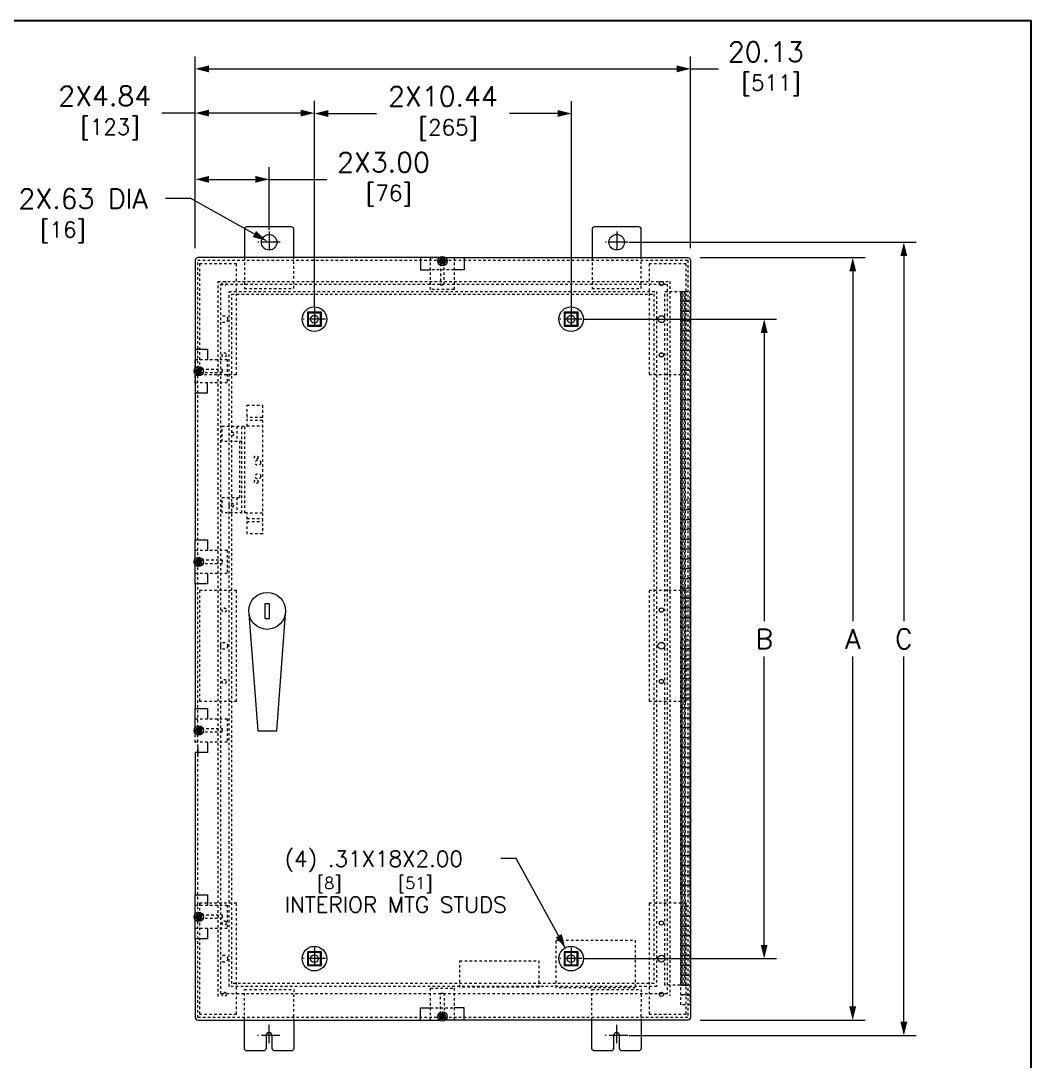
# Model space of a CAD drawing. Header units: inches. Extents: x 0 to 61.6, y 0 to 71.9.
# Drawn here: x 20.54 to 61.6, y 29.65 to 71.95 of the extents above; entities that cross this region are included whole.
import ezdxf

# ---------------------------------------------------------------- set-up
doc = ezdxf.new("R2010")
doc.units = ezdxf.units.IN
doc.header["$MEASUREMENT"] = 0
doc.linetypes.add('CENTER2', pattern=[1.125, 0.75, -0.125, 0.125, -0.125])
doc.linetypes.add('HIDDEN2', pattern=[0.08, 0.035, -0.045])
for name, color, linetype, lineweight in [('CENTER1', 2, 'CENTER2', 20), ('CONTINUOUS1', 7, 'Continuous', 20), ('DIM', 2, 'Continuous', 20), ('HIDDEN1', 5, 'HIDDEN2', 20)]:
    doc.layers.add(name, color=color, linetype=linetype, lineweight=lineweight)
doc.layers.add('VIEWPORT', color=9, linetype='Continuous', plot=False)
doc.styles.add('RomanS', font='romans.shx')
doc.dimstyles.new('SchneiderElectric Dual Below', dxfattribs={"dimscale": 0, "dimtxt": 0.1, "dimasz": 0.07, "dimexe": 0.0625, "dimexo": 0.0625, "dimgap": 0.04, "dimtad": 0, "dimtih": 1, "dimtoh": 1, "dimrnd": 0.001, "dimzin": 4, "dimdsep": 46, "dimtxsty": 'RomanS', "dimblk": 'SEArrow', "dimcen": 0.09, "dimclrd": 256, "dimclre": 256, "dimclrt": 256, "dimadec": 0, "dimazin": 1, "dimtfac": 1, "dimtofl": 0, "dimtmove": 0, "dimatfit": 3, "dimldrblk": 'SEArrow', "dimfxl": 1, "dimtolj": 1, "dimtzin": 0, "dimlwd": -1, "dimlwe": -1, "dimarcsym": 0})

# ---------------------------------------------------------------- blocks, each defined once
blk = doc.blocks.new('SEArrow')
at = {"linetype": 'ByBlock', "lineweight": -2}
blk.add_lwpolyline([(0, 0, 0, 0.5, 0), (-1, 0, 0.5, 0.5, 0)], format="xyseb", dxfattribs=at)
blk = doc.blocks.new('*D7')
at = {"layer": 'Defpoints', "color": 0, "transparency": 16777216}
for p in [(42.915, 68.179), (32.471, 59.818), (42.915, 59.818)]:
    blk.add_point(p, dxfattribs=at)
at = {"layer": 'DIM', "transparency": 16777216}
for p, q in [((32.471, 60.318), (32.471, 68.679)), ((42.915, 60.318), (42.915, 68.679)), ((33.031, 68.179), (34.992, 68.179)), ((42.355, 68.179), (40.394, 68.179))]:
    blk.add_line(p, q, dxfattribs=at)
at = {"layer": 'DIM', "transparency": 16777216, "xscale": 0.56, "yscale": 0.56, "zscale": 0.56, "rotation": 180}
blk.add_blockref('SEArrow', (32.471, 68.179), dxfattribs=at)
at = {"layer": 'DIM', "transparency": 16777216, "xscale": 0.56, "yscale": 0.56, "zscale": 0.56}
blk.add_blockref('SEArrow', (42.915, 68.179), dxfattribs=at)
at = {"layer": 'DIM', "transparency": 16777216, "insert": (37.693, 68.179), "char_height": 0.8, "attachment_point": 5, "style": 'RomanS'}
blk.add_mtext('\\A1;2X10.44\\P{\\H0.8x; [265]   ', dxfattribs=at)
blk = doc.blocks.new('*D8')
at = {"layer": 'Defpoints', "color": 0, "transparency": 16777216}
for p in [(42.898, 59.818), (42.903, 33.817), (50.749, 33.817)]:
    blk.add_point(p, dxfattribs=at)
at = {"layer": 'DIM', "transparency": 16777216}
for p, q in [((43.398, 59.818), (51.249, 59.818)), ((50.749, 59.258), (50.749, 47.537)), ((50.749, 34.377), (50.749, 46.097)), ((43.403, 33.817), (51.249, 33.817))]:
    blk.add_line(p, q, dxfattribs=at)
at = {"layer": 'DIM', "transparency": 16777216, "xscale": 0.56, "yscale": 0.56, "zscale": 0.56}
for p, rotation in [((50.749, 59.818), 90), ((50.749, 33.817), 270)]:
    blk.add_blockref('SEArrow', p, dxfattribs=dict(at, rotation=rotation))
at = {"layer": 'DIM', "transparency": 16777216, "insert": (50.749, 46.817), "char_height": 0.8, "attachment_point": 5, "style": 'RomanS'}
blk.add_mtext('\\A1;B', dxfattribs=at)
blk = doc.blocks.new('*D9')
at = {"layer": 'Defpoints', "color": 0, "transparency": 16777216}
for p in [(47.642, 62.32), (47.642, 31.316), (54.348, 31.316)]:
    blk.add_point(p, dxfattribs=at)
at = {"layer": 'DIM', "transparency": 16777216}
for p, q in [((48.142, 62.32), (54.848, 62.32)), ((54.348, 61.76), (54.348, 47.538)), ((54.348, 31.876), (54.348, 46.098)), ((48.142, 31.316), (54.848, 31.316))]:
    blk.add_line(p, q, dxfattribs=at)
at = {"layer": 'DIM', "transparency": 16777216, "xscale": 0.56, "yscale": 0.56, "zscale": 0.56}
for p, rotation in [((54.348, 62.32), 90), ((54.348, 31.316), 270)]:
    blk.add_blockref('SEArrow', p, dxfattribs=dict(at, rotation=rotation))
at = {"layer": 'DIM', "transparency": 16777216, "insert": (54.348, 46.818), "char_height": 0.8, "attachment_point": 5, "style": 'RomanS'}
blk.add_mtext('\\A1;A', dxfattribs=at)
blk = doc.blocks.new('*D10')
at = {"layer": 'Defpoints', "color": 0, "transparency": 16777216}
for p in [(44.749, 62.945), (44.749, 30.69), (56.425, 30.69)]:
    blk.add_point(p, dxfattribs=at)
at = {"layer": 'DIM', "transparency": 16777216}
for p, q in [((45.249, 62.945), (56.925, 62.945)), ((56.425, 62.385), (56.425, 47.538)), ((56.425, 31.25), (56.425, 46.098)), ((45.249, 30.69), (56.925, 30.69))]:
    blk.add_line(p, q, dxfattribs=at)
at = {"layer": 'DIM', "transparency": 16777216, "xscale": 0.56, "yscale": 0.56, "zscale": 0.56}
for p, rotation in [((56.425, 62.945), 90), ((56.425, 30.69), 270)]:
    blk.add_blockref('SEArrow', p, dxfattribs=dict(at, rotation=rotation))
at = {"layer": 'DIM', "transparency": 16777216, "insert": (56.425, 46.818), "char_height": 0.8, "attachment_point": 5, "style": 'RomanS'}
blk.add_mtext('\\A1;C', dxfattribs=at)
blk = doc.blocks.new('*D11')
at = {"layer": 'Defpoints', "color": 0, "transparency": 16777216}
for p in [(32.471, 68.197), (27.628, 62.211), (32.471, 59.818)]:
    blk.add_point(p, dxfattribs=at)
at = {"layer": 'DIM', "transparency": 16777216}
for p, q in [((27.628, 62.711), (27.628, 68.697)), ((32.471, 60.318), (32.471, 68.697)), ((27.628, 68.197), (26.268, 68.197)), ((31.911, 68.197), (28.188, 68.197))]:
    blk.add_line(p, q, dxfattribs=at)
at = {"layer": 'DIM', "transparency": 16777216, "xscale": 0.56, "yscale": 0.56, "zscale": 0.56, "rotation": 180}
blk.add_blockref('SEArrow', (27.628, 68.197), dxfattribs=at)
at = {"layer": 'DIM', "transparency": 16777216, "xscale": 0.56, "yscale": 0.56, "zscale": 0.56}
blk.add_blockref('SEArrow', (32.471, 68.197), dxfattribs=at)
at = {"layer": 'DIM', "transparency": 16777216, "insert": (23.948, 68.197), "char_height": 0.8, "attachment_point": 5, "style": 'RomanS'}
blk.add_mtext('\\A1;2X4.84\\P{\\H0.8x; [123] ', dxfattribs=at)
blk = doc.blocks.new('*D13')
at = {"layer": 'Defpoints', "color": 0, "transparency": 16777216}
for p in [(47.756, 69.994), (27.628, 62.211), (47.756, 62.211)]:
    blk.add_point(p, dxfattribs=at)
at = {"layer": 'DIM', "transparency": 16777216}
for p, q in [((27.628, 62.711), (27.628, 70.494)), ((47.756, 62.711), (47.756, 70.494)), ((28.188, 69.994), (47.196, 69.994)), ((47.756, 69.994), (48.899, 69.994))]:
    blk.add_line(p, q, dxfattribs=at)
at = {"layer": 'DIM', "transparency": 16777216, "xscale": 0.56, "yscale": 0.56, "zscale": 0.56, "rotation": 180}
blk.add_blockref('SEArrow', (27.628, 69.994), dxfattribs=at)
at = {"layer": 'DIM', "transparency": 16777216, "xscale": 0.56, "yscale": 0.56, "zscale": 0.56}
blk.add_blockref('SEArrow', (47.756, 69.994), dxfattribs=at)
at = {"layer": 'DIM', "transparency": 16777216, "insert": (50.819, 69.994), "char_height": 0.8, "attachment_point": 5, "style": 'RomanS'}
blk.add_mtext('\\A1;20.13\\P{\\H0.8x; [511]', dxfattribs=at)
blk = doc.blocks.new('*D6')
at = {"layer": 'Defpoints', "color": 0, "transparency": 16777216}
for p in [(30.63, 65.503), (30.63, 62.945), (27.628, 62.211)]:
    blk.add_point(p, dxfattribs=at)
at = {"layer": 'DIM', "transparency": 16777216}
for p, q in [((27.628, 62.711), (27.628, 66.003)), ((30.63, 63.445), (30.63, 66.003)), ((28.188, 65.503), (30.07, 65.503)), ((30.63, 65.503), (32.978, 65.503))]:
    blk.add_line(p, q, dxfattribs=at)
at = {"layer": 'DIM', "transparency": 16777216, "xscale": 0.56, "yscale": 0.56, "zscale": 0.56, "rotation": 180}
blk.add_blockref('SEArrow', (27.628, 65.503), dxfattribs=at)
at = {"layer": 'DIM', "transparency": 16777216, "xscale": 0.56, "yscale": 0.56, "zscale": 0.56}
blk.add_blockref('SEArrow', (30.63, 65.503), dxfattribs=at)
at = {"layer": 'DIM', "transparency": 16777216, "insert": (35.279, 65.503), "char_height": 0.8, "attachment_point": 5, "style": 'RomanS'}
blk.add_mtext('\\A1;2X3.00\\P{\\H0.8x; [76]', dxfattribs=at)

msp = doc.modelspace()

# ---------------------------------------------------------------- linework, layer by layer
at = {"layer": 'CENTER1'}
for p, q in [((30.63, 63.383), (30.63, 62.507)), ((44.756, 63.383), (44.756, 62.507)), ((32.471, 60.26), (32.471, 59.384)), ((42.903, 60.26), (42.903, 59.384)), ((32.472, 34.259), (32.472, 33.383)), ((42.903, 34.259), (42.903, 33.383)), ((30.615, 31.128), (30.615, 30.252)), ((44.749, 31.128), (44.749, 30.252))]:
    msp.add_line(p, q, dxfattribs=at)
for points in [[(31.086, 62.942), (30.172, 62.942)], [(45.213, 62.945), (44.299, 62.945)], [(32.927, 59.818), (32.014, 59.818)], [(43.359, 59.818), (42.445, 59.818)], [(32.928, 33.817), (32.014, 33.817)], [(43.359, 33.817), (42.445, 33.817)], [(31.072, 30.69), (30.158, 30.69)], [(45.206, 30.69), (44.292, 30.69)]]:
    msp.add_lwpolyline(points, dxfattribs=at)
at = {"layer": 'CONTINUOUS1'}
for p, q in [((27.628, 50.065), (27.628, 50.842)), ((27.628, 49.06), (27.628, 49.828)), ((27.628, 43.209), (27.628, 43.986)), ((27.736, 42.428), (27.736, 42.094)), ((27.628, 35.633), (27.628, 36.41)), ((27.628, 34.628), (27.628, 35.395))]:
    msp.add_line(p, q, dxfattribs=at)
for points in [[(31.631, 62.32), (31.631, 63.471, 0.414227), (31.53, 63.571), (29.729, 63.571, 0.414235), (29.629, 63.471), (29.629, 62.32)], [(45.756, 62.32), (45.756, 63.471, 0.414233), (45.656, 63.571), (43.855, 63.571, 0.414227), (43.755, 63.471), (43.755, 62.32)], [(37.547, 62.32), (36.779, 62.32), (27.736, 62.32, 0.414246), (27.628, 62.211), (27.628, 58.598), (27.628, 57.822)], [(37.785, 62.234, 0.270914), (37.677, 62.3, 0.335034), (37.555, 62.212, 0.099122), (37.55, 62.164, -0.22355)], [(37.799, 62.186, -0.270914), (37.745, 62.072, -0.335034), (37.595, 62.078, -0.099122), (37.564, 62.116, 0.22355)], [(37.745, 62.14, -0.324857), (37.702, 62.082, -0.337313), (37.635, 62.107), (37.597, 62.165, -0.284512), (37.595, 62.229, -0.18746), (37.629, 62.256), (37.668, 62.267, -0.159275), (37.706, 62.266, -0.315678), (37.745, 62.21), (37.745, 62.14)], [(37.784, 62.32), (38.561, 62.32), (47.642, 62.32, -0.382761), (47.756, 62.211), (47.756, 31.424, -0.382588), (47.642, 31.316), (38.561, 31.316), (37.793, 31.316)], [(32.221, 59.599, 0.413448), (32.252, 59.568), (32.252, 59.568), (32.691, 59.568), (32.691, 59.568, 0.413448), (32.722, 59.599), (32.722, 59.599), (32.722, 60.037, 0.414165), (32.691, 60.068), (32.252, 60.068, 0.413378), (32.221, 60.037), (32.221, 59.599)], [(42.653, 59.599, 0.413448), (42.684, 59.568), (42.684, 59.568), (43.122, 59.568), (43.122, 59.568, 0.413448), (43.153, 59.599), (43.153, 59.599), (43.153, 60.037, 0.414165), (43.122, 60.068), (42.684, 60.068, 0.413378), (42.653, 60.037), (42.653, 59.599)], [(27.714, 57.593, -0.270914), (27.648, 57.7, -0.335034), (27.736, 57.822, -0.099122), (27.784, 57.828, 0.22355)], [(27.808, 57.632, 0.324857), (27.866, 57.675, 0.337313), (27.841, 57.743), (27.783, 57.781, 0.284512), (27.719, 57.783, 0.18746), (27.692, 57.748), (27.681, 57.71, 0.159275), (27.682, 57.671, 0.315678), (27.738, 57.632), (27.808, 57.632)], [(27.762, 57.578, 0.270914), (27.876, 57.632, 0.335034), (27.869, 57.783, 0.099122), (27.832, 57.813, -0.22355)], [(27.714, 49.836, -0.270914), (27.648, 49.944, -0.335034), (27.736, 50.066, -0.099122), (27.784, 50.071, 0.22355)], [(27.808, 49.876, 0.324857), (27.866, 49.919, 0.337313), (27.841, 49.986), (27.783, 50.025, 0.284512), (27.719, 50.026, 0.18746), (27.692, 49.992), (27.681, 49.953, 0.159275), (27.682, 49.915, 0.315678), (27.738, 49.876), (27.808, 49.876)], [(27.762, 49.822, 0.270914), (27.876, 49.876, 0.335034), (27.869, 50.026, 0.099122), (27.832, 50.057, -0.22355)], [(27.714, 42.98, -0.270914), (27.648, 43.088, -0.335034), (27.736, 43.21, -0.099122), (27.784, 43.215, 0.22355)], [(27.808, 43.02, 0.324857), (27.866, 43.063, 0.337313), (27.841, 43.13), (27.783, 43.169, 0.284512), (27.719, 43.17, 0.18746), (27.692, 43.136), (27.681, 43.097, 0.159275), (27.682, 43.059, 0.315678), (27.738, 43.02), (27.808, 43.02)], [(27.762, 42.966, 0.270914), (27.876, 43.02, 0.335034), (27.869, 43.17, 0.099122), (27.832, 43.201, -0.22355)], [(27.714, 35.404, -0.270914), (27.648, 35.512, -0.335034), (27.736, 35.634, -0.099122), (27.784, 35.639, 0.22355)], [(27.808, 35.444, 0.324857), (27.866, 35.487, 0.337313), (27.841, 35.554), (27.783, 35.592, 0.284512), (27.719, 35.594, 0.18746), (27.692, 35.56), (27.681, 35.521, 0.159275), (27.682, 35.483, 0.315678), (27.738, 35.444), (27.808, 35.444)], [(27.762, 35.39, 0.270914), (27.876, 35.444, 0.335034), (27.869, 35.594, 0.099122), (27.832, 35.625, -0.22355)], [(28.128, 35.044), (28.128, 34.628), (27.628, 34.628), (27.628, 31.424, 0.414245), (27.736, 31.316), (36.779, 31.316), (37.556, 31.316)], [(32.221, 33.598, 0.413448), (32.252, 33.567), (32.252, 33.567), (32.691, 33.567), (32.691, 33.567, 0.413448), (32.722, 33.598), (32.722, 33.598), (32.722, 34.036, 0.414165), (32.691, 34.067), (32.252, 34.067, 0.413378), (32.221, 34.036), (32.221, 33.598)], [(42.653, 33.598, 0.413448), (42.684, 33.567), (42.684, 33.567), (43.122, 33.567), (43.122, 33.567, 0.413448), (43.153, 33.598), (43.153, 33.598), (43.153, 34.036, 0.414165), (43.122, 34.067), (42.684, 34.067, 0.413378), (42.653, 34.036), (42.653, 33.598)], [(31.631, 31.316), (31.631, 30.165, -0.41423), (31.53, 30.065), (30.855, 30.065, -0.414241), (30.755, 30.165), (30.755, 30.69, 0.414168), (30.63, 30.815, 0.414166), (30.505, 30.69), (30.505, 30.165, -0.414233), (30.405, 30.065), (29.729, 30.065, -0.414244), (29.629, 30.165), (29.629, 31.316)], [(37.784, 31.402, -0.270914), (37.677, 31.336, -0.335034), (37.555, 31.424, -0.099122), (37.55, 31.472, 0.22355)], [(37.799, 31.45, 0.270914), (37.745, 31.564, 0.335034), (37.595, 31.557, 0.099122), (37.564, 31.52, -0.22355)], [(37.745, 31.496, 0.324857), (37.702, 31.553, 0.337313), (37.634, 31.529), (37.596, 31.47, 0.284512), (37.594, 31.407, 0.18746), (37.629, 31.379), (37.667, 31.368, 0.159275), (37.706, 31.369, 0.315678), (37.745, 31.426), (37.745, 31.496)], [(45.75, 31.316), (45.75, 30.165, -0.414236), (45.649, 30.065), (44.974, 30.065, -0.414235), (44.874, 30.165), (44.874, 30.69, 0.414164), (44.749, 30.815, 0.414168), (44.624, 30.69), (44.624, 30.165, -0.414241), (44.524, 30.065), (43.848, 30.065, -0.414235), (43.748, 30.165), (43.748, 31.316)]]:
    msp.add_lwpolyline(points, format="xyb", dxfattribs=at)
for points in [[(36.779, 62.32), (36.779, 61.82), (37.195, 61.82)], [(37.629, 62.256), (37.655, 62.207), (37.673, 62.213), (37.668, 62.267)], [(37.745, 62.14), (37.705, 62.158), (37.705, 62.189), (37.745, 62.21)], [(38.561, 62.32), (38.561, 61.82), (38.145, 61.82)], [(37.635, 62.107), (37.659, 62.144), (37.642, 62.17), (37.597, 62.165)], [(32.753, 59.537), (32.753, 60.099), (32.19, 60.099), (32.19, 59.537), (32.753, 59.537)], [(43.184, 59.537), (43.184, 60.099), (42.622, 60.099), (42.622, 59.537), (43.184, 59.537)], [(27.628, 58.598), (28.128, 58.598), (28.128, 58.183)], [(27.628, 57.584), (27.628, 56.816), (27.628, 50.842), (28.128, 50.842), (28.128, 50.426)], [(27.692, 57.748), (27.74, 57.722), (27.735, 57.705), (27.681, 57.71)], [(27.808, 57.632), (27.79, 57.673), (27.759, 57.673), (27.738, 57.632)], [(27.841, 57.743), (27.804, 57.719), (27.778, 57.736), (27.783, 57.781)], [(27.628, 56.816), (28.128, 56.816), (28.128, 57.232)], [(27.692, 49.992), (27.74, 49.966), (27.735, 49.949), (27.681, 49.953)], [(27.808, 49.876), (27.79, 49.916), (27.759, 49.916), (27.738, 49.876)], [(27.841, 49.986), (27.804, 49.962), (27.778, 49.979), (27.783, 50.025)], [(28.128, 49.476), (28.128, 49.06), (27.628, 49.06), (27.628, 43.986), (28.128, 43.986), (28.128, 43.571)], [(29.811, 47.843), (30.167, 43.083), (30.94, 43.083), (31.295, 47.843)], [(27.841, 43.13), (27.804, 43.106), (27.778, 43.124), (27.783, 43.169)], [(27.692, 43.136), (27.74, 43.11), (27.735, 43.093), (27.681, 43.097)], [(27.808, 43.02), (27.79, 43.06), (27.759, 43.061), (27.738, 43.02)], [(28.128, 42.62), (28.128, 42.204), (27.628, 42.204), (27.628, 36.41), (28.128, 36.41), (28.128, 35.994)], [(27.692, 35.56), (27.74, 35.533), (27.735, 35.516), (27.681, 35.521)], [(27.841, 35.554), (27.804, 35.53), (27.778, 35.547), (27.783, 35.592)], [(27.808, 35.444), (27.79, 35.484), (27.759, 35.484), (27.738, 35.444)], [(32.753, 33.536), (32.753, 34.098), (32.19, 34.098), (32.19, 33.536), (32.753, 33.536)], [(43.184, 33.536), (43.184, 34.098), (42.622, 34.098), (42.622, 33.536), (43.184, 33.536)], [(36.779, 31.316), (36.779, 31.816), (37.194, 31.816)], [(38.561, 31.316), (38.561, 31.816), (38.145, 31.816)], [(37.634, 31.529), (37.658, 31.492), (37.641, 31.465), (37.596, 31.47)], [(37.629, 31.38), (37.655, 31.428), (37.672, 31.423), (37.667, 31.368)], [(37.745, 31.496), (37.704, 31.478), (37.704, 31.447), (37.745, 31.426)]]:
    msp.add_lwpolyline(points, dxfattribs=at)
for points in [[(37.666, 62.245), (37.666, 62.243), (37.666, 62.242), (37.667, 62.24), (37.667, 62.239), (37.668, 62.237), (37.669, 62.236), (37.669, 62.234), (37.67, 62.233), (37.671, 62.231), (37.672, 62.23), (37.673, 62.229), (37.674, 62.228), (37.676, 62.227), (37.677, 62.226), (37.678, 62.225), (37.68, 62.224), (37.681, 62.223), (37.683, 62.222), (37.684, 62.222), (37.686, 62.222, 0.310459), (37.715, 62.232), (37.729, 62.217), (37.804, 62.24), (37.818, 62.192), (37.742, 62.168), (37.743, 62.168), (37.745, 62.168), (37.746, 62.168), (37.739, 62.149), (37.737, 62.15), (37.735, 62.15), (37.734, 62.151), (37.732, 62.151), (37.731, 62.151), (37.729, 62.151), (37.727, 62.151), (37.726, 62.151), (37.724, 62.151), (37.722, 62.151), (37.721, 62.15), (37.719, 62.15), (37.718, 62.149), (37.716, 62.149), (37.715, 62.148), (37.713, 62.147), (37.712, 62.146), (37.711, 62.145), (37.709, 62.144), (37.708, 62.143), (37.707, 62.142), (37.706, 62.14), (37.705, 62.139), (37.704, 62.138), (37.704, 62.136), (37.703, 62.135), (37.702, 62.133), (37.702, 62.131), (37.701, 62.13), (37.701, 62.128), (37.701, 62.127), (37.701, 62.125), (37.701, 62.123), (37.701, 62.122), (37.701, 62.12), (37.701, 62.119), (37.702, 62.117), (37.702, 62.115), (37.703, 62.114), (37.703, 62.112), (37.685, 62.104), (37.685, 62.106), (37.684, 62.108), (37.684, 62.11), (37.684, 62.111), (37.683, 62.113), (37.682, 62.115), (37.682, 62.116), (37.681, 62.118), (37.68, 62.119), (37.679, 62.12), (37.678, 62.122), (37.677, 62.123), (37.675, 62.124), (37.674, 62.125), (37.673, 62.126), (37.671, 62.127), (37.67, 62.128), (37.668, 62.129), (37.667, 62.129), (37.665, 62.13), (37.663, 62.13), (37.661, 62.13), (37.66, 62.131), (37.658, 62.131), (37.656, 62.131), (37.655, 62.131), (37.653, 62.13), (37.651, 62.13), (37.65, 62.13), (37.648, 62.129), (37.646, 62.128), (37.645, 62.128), (37.643, 62.127), (37.642, 62.126), (37.641, 62.125), (37.639, 62.124), (37.638, 62.123), (37.637, 62.121), (37.636, 62.12), (37.635, 62.119), (37.62, 62.131), (37.621, 62.132), (37.622, 62.133), (37.545, 62.11), (37.531, 62.158), (37.608, 62.181), (37.606, 62.182), (37.605, 62.182), (37.61, 62.201), (37.611, 62.2), (37.613, 62.199), (37.615, 62.199), (37.617, 62.198), (37.618, 62.198), (37.62, 62.198), (37.622, 62.198), (37.624, 62.198), (37.625, 62.198), (37.627, 62.198), (37.629, 62.198), (37.631, 62.199), (37.632, 62.199), (37.634, 62.2), (37.636, 62.201), (37.637, 62.201), (37.639, 62.202), (37.64, 62.204), (37.642, 62.205), (37.643, 62.206, 0.33996), (37.647, 62.239)], [(37.705, 62.158, -0.74247), (37.659, 62.144), (37.642, 62.171, -0.497725), (37.655, 62.208), (37.673, 62.213, -0.501449), (37.705, 62.189)], [(27.703, 57.712), (27.704, 57.711), (27.706, 57.711), (27.708, 57.711), (27.709, 57.71), (27.711, 57.71), (27.712, 57.709), (27.714, 57.708), (27.715, 57.707), (27.716, 57.706), (27.718, 57.705), (27.719, 57.704), (27.72, 57.703), (27.721, 57.702), (27.722, 57.7), (27.723, 57.699), (27.724, 57.698), (27.725, 57.696), (27.725, 57.695), (27.726, 57.693), (27.726, 57.691, -0.310459), (27.716, 57.662), (27.731, 57.649), (27.708, 57.574), (27.756, 57.559), (27.78, 57.636), (27.78, 57.634), (27.78, 57.633), (27.78, 57.632), (27.798, 57.639), (27.798, 57.64), (27.797, 57.642), (27.797, 57.644), (27.797, 57.645), (27.797, 57.647), (27.796, 57.649), (27.796, 57.65), (27.797, 57.652), (27.797, 57.653), (27.797, 57.655), (27.797, 57.657), (27.798, 57.658), (27.798, 57.66), (27.799, 57.661), (27.8, 57.663), (27.801, 57.664), (27.802, 57.665), (27.803, 57.667), (27.804, 57.668), (27.805, 57.669), (27.806, 57.67), (27.808, 57.671), (27.809, 57.672), (27.81, 57.673), (27.812, 57.674), (27.813, 57.675), (27.815, 57.675), (27.816, 57.676), (27.818, 57.676), (27.82, 57.676), (27.821, 57.677), (27.823, 57.677), (27.824, 57.677), (27.826, 57.677), (27.828, 57.677), (27.829, 57.676), (27.831, 57.676), (27.832, 57.675), (27.834, 57.675), (27.836, 57.674), (27.843, 57.693), (27.842, 57.693), (27.84, 57.693), (27.838, 57.693), (27.836, 57.694), (27.835, 57.694), (27.833, 57.695), (27.832, 57.696), (27.83, 57.697), (27.829, 57.698), (27.827, 57.699), (27.826, 57.7), (27.825, 57.701), (27.824, 57.702), (27.823, 57.703), (27.822, 57.705), (27.821, 57.706), (27.82, 57.708), (27.819, 57.709), (27.819, 57.711), (27.818, 57.713), (27.818, 57.714), (27.817, 57.716), (27.817, 57.718), (27.817, 57.72), (27.817, 57.721), (27.817, 57.723), (27.817, 57.725), (27.818, 57.726), (27.818, 57.728), (27.819, 57.73), (27.819, 57.731), (27.82, 57.733), (27.821, 57.734), (27.822, 57.736), (27.823, 57.737), (27.824, 57.738), (27.825, 57.74), (27.826, 57.741), (27.828, 57.742), (27.829, 57.743), (27.817, 57.758), (27.816, 57.757), (27.815, 57.756), (27.838, 57.832), (27.79, 57.847), (27.766, 57.77), (27.766, 57.771), (27.766, 57.772), (27.747, 57.768), (27.748, 57.766), (27.748, 57.764), (27.749, 57.763), (27.749, 57.761), (27.75, 57.759), (27.75, 57.757), (27.75, 57.756), (27.75, 57.754), (27.75, 57.752), (27.75, 57.75), (27.75, 57.749), (27.749, 57.747), (27.749, 57.745), (27.748, 57.744), (27.747, 57.742), (27.746, 57.74), (27.745, 57.739), (27.744, 57.737), (27.743, 57.736), (27.742, 57.735, -0.33996), (27.709, 57.731)], [(27.79, 57.673, 0.74247), (27.804, 57.719), (27.777, 57.736, 0.497725), (27.74, 57.722), (27.735, 57.705, 0.501449), (27.759, 57.673)], [(27.703, 49.955), (27.704, 49.955), (27.706, 49.955), (27.708, 49.954), (27.709, 49.954), (27.711, 49.953), (27.712, 49.952), (27.714, 49.952), (27.715, 49.951), (27.716, 49.95), (27.718, 49.949), (27.719, 49.948), (27.72, 49.947), (27.721, 49.945), (27.722, 49.944), (27.723, 49.943), (27.724, 49.941), (27.725, 49.94), (27.725, 49.938), (27.726, 49.937), (27.726, 49.935, -0.310459), (27.716, 49.906), (27.731, 49.892), (27.708, 49.817), (27.756, 49.803), (27.78, 49.879), (27.78, 49.878), (27.78, 49.876), (27.78, 49.875), (27.798, 49.882), (27.798, 49.884), (27.797, 49.886), (27.797, 49.887), (27.797, 49.889), (27.797, 49.891), (27.796, 49.892), (27.796, 49.894), (27.797, 49.895), (27.797, 49.897), (27.797, 49.899), (27.797, 49.9), (27.798, 49.902), (27.798, 49.903), (27.799, 49.905), (27.8, 49.906), (27.801, 49.908), (27.802, 49.909), (27.803, 49.91), (27.804, 49.912), (27.805, 49.913), (27.806, 49.914), (27.808, 49.915), (27.809, 49.916), (27.81, 49.917), (27.812, 49.918), (27.813, 49.918), (27.815, 49.919), (27.816, 49.919), (27.818, 49.92), (27.82, 49.92), (27.821, 49.92), (27.823, 49.92), (27.824, 49.92), (27.826, 49.92), (27.828, 49.92), (27.829, 49.92), (27.831, 49.919), (27.832, 49.919), (27.834, 49.918), (27.836, 49.918), (27.843, 49.936), (27.842, 49.936), (27.84, 49.937), (27.838, 49.937), (27.836, 49.937), (27.835, 49.938), (27.833, 49.939), (27.832, 49.939), (27.83, 49.94), (27.829, 49.941), (27.827, 49.942), (27.826, 49.943), (27.825, 49.944), (27.824, 49.946), (27.823, 49.947), (27.822, 49.948), (27.821, 49.95), (27.82, 49.951), (27.819, 49.953), (27.819, 49.955), (27.818, 49.956), (27.818, 49.958), (27.817, 49.96), (27.817, 49.961), (27.817, 49.963), (27.817, 49.965), (27.817, 49.967), (27.817, 49.968), (27.818, 49.97), (27.818, 49.972), (27.819, 49.973), (27.819, 49.975), (27.82, 49.976), (27.821, 49.978), (27.822, 49.979), (27.823, 49.981), (27.824, 49.982), (27.825, 49.983), (27.826, 49.984), (27.828, 49.985), (27.829, 49.986), (27.817, 50.001), (27.816, 50), (27.815, 49.999), (27.838, 50.076), (27.79, 50.09), (27.766, 50.014), (27.766, 50.015), (27.766, 50.016), (27.747, 50.011), (27.748, 50.01), (27.748, 50.008), (27.749, 50.006), (27.749, 50.005), (27.75, 50.003), (27.75, 50.001), (27.75, 49.999), (27.75, 49.997), (27.75, 49.996), (27.75, 49.994), (27.75, 49.992), (27.749, 49.99), (27.749, 49.989), (27.748, 49.987), (27.747, 49.985), (27.746, 49.984), (27.745, 49.982), (27.744, 49.981), (27.743, 49.98), (27.742, 49.978, -0.33996), (27.709, 49.974)], [(27.79, 49.916, 0.74247), (27.804, 49.962), (27.777, 49.979, 0.497725), (27.74, 49.966), (27.735, 49.949, 0.501449), (27.759, 49.916)], [(27.703, 43.099), (27.704, 43.099), (27.706, 43.099), (27.708, 43.098), (27.709, 43.098), (27.711, 43.097), (27.712, 43.097), (27.714, 43.096), (27.715, 43.095), (27.716, 43.094), (27.718, 43.093), (27.719, 43.092), (27.72, 43.091), (27.721, 43.089), (27.722, 43.088), (27.723, 43.087), (27.724, 43.085), (27.725, 43.084), (27.725, 43.082), (27.726, 43.081), (27.726, 43.079, -0.310459), (27.716, 43.05), (27.731, 43.036), (27.708, 42.961), (27.756, 42.947), (27.78, 43.023), (27.78, 43.022), (27.78, 43.021), (27.78, 43.019), (27.798, 43.027), (27.798, 43.028), (27.797, 43.03), (27.797, 43.031), (27.797, 43.033), (27.797, 43.035), (27.796, 43.036), (27.796, 43.038), (27.797, 43.04), (27.797, 43.041), (27.797, 43.043), (27.797, 43.044), (27.798, 43.046), (27.798, 43.047), (27.799, 43.049), (27.8, 43.05), (27.801, 43.052), (27.802, 43.053), (27.803, 43.054), (27.804, 43.056), (27.805, 43.057), (27.806, 43.058), (27.808, 43.059), (27.809, 43.06), (27.81, 43.061), (27.812, 43.062), (27.813, 43.062), (27.815, 43.063), (27.816, 43.063), (27.818, 43.064), (27.82, 43.064), (27.821, 43.064), (27.823, 43.064), (27.824, 43.064), (27.826, 43.064), (27.828, 43.064), (27.829, 43.064), (27.831, 43.064), (27.832, 43.063), (27.834, 43.063), (27.836, 43.062), (27.843, 43.08), (27.842, 43.08), (27.84, 43.081), (27.838, 43.081), (27.836, 43.082), (27.835, 43.082), (27.833, 43.083), (27.832, 43.084), (27.83, 43.084), (27.829, 43.085), (27.827, 43.086), (27.826, 43.087), (27.825, 43.089), (27.824, 43.09), (27.823, 43.091), (27.822, 43.093), (27.821, 43.094), (27.82, 43.095), (27.819, 43.097), (27.819, 43.099), (27.818, 43.1), (27.818, 43.102), (27.817, 43.104), (27.817, 43.106), (27.817, 43.107), (27.817, 43.109), (27.817, 43.111), (27.817, 43.112), (27.818, 43.114), (27.818, 43.116), (27.819, 43.117), (27.819, 43.119), (27.82, 43.12), (27.821, 43.122), (27.822, 43.123), (27.823, 43.125), (27.824, 43.126), (27.825, 43.127), (27.826, 43.128), (27.828, 43.13), (27.829, 43.131), (27.817, 43.145), (27.816, 43.144), (27.815, 43.143), (27.838, 43.22), (27.79, 43.234), (27.766, 43.158), (27.766, 43.159), (27.766, 43.16), (27.747, 43.155), (27.748, 43.154), (27.748, 43.152), (27.749, 43.15), (27.749, 43.149), (27.75, 43.147), (27.75, 43.145), (27.75, 43.143), (27.75, 43.142), (27.75, 43.14), (27.75, 43.138), (27.75, 43.136), (27.749, 43.135), (27.749, 43.133), (27.748, 43.131), (27.747, 43.13), (27.746, 43.128), (27.745, 43.126), (27.744, 43.125), (27.743, 43.124), (27.742, 43.122, -0.33996), (27.709, 43.119)], [(27.79, 43.06, 0.74247), (27.804, 43.106), (27.777, 43.124, 0.497725), (27.74, 43.11), (27.735, 43.093, 0.501449), (27.759, 43.061)], [(27.703, 35.523), (27.704, 35.523), (27.706, 35.523), (27.708, 35.522), (27.709, 35.522), (27.711, 35.521), (27.712, 35.52), (27.714, 35.519), (27.715, 35.519), (27.716, 35.518), (27.718, 35.517), (27.719, 35.516), (27.72, 35.514), (27.721, 35.513), (27.722, 35.512), (27.723, 35.51), (27.724, 35.509), (27.725, 35.508), (27.725, 35.506), (27.726, 35.504), (27.726, 35.503, -0.310459), (27.716, 35.474), (27.731, 35.46), (27.708, 35.385), (27.756, 35.371), (27.78, 35.447), (27.78, 35.446), (27.78, 35.444), (27.78, 35.443), (27.798, 35.45), (27.798, 35.452), (27.797, 35.453), (27.797, 35.455), (27.797, 35.457), (27.797, 35.458), (27.796, 35.46), (27.796, 35.462), (27.797, 35.463), (27.797, 35.465), (27.797, 35.466), (27.797, 35.468), (27.798, 35.47), (27.798, 35.471), (27.799, 35.473), (27.8, 35.474), (27.801, 35.475), (27.802, 35.477), (27.803, 35.478), (27.804, 35.479), (27.805, 35.481), (27.806, 35.482), (27.808, 35.483), (27.809, 35.484), (27.81, 35.485), (27.812, 35.485), (27.813, 35.486), (27.815, 35.487), (27.816, 35.487), (27.818, 35.488), (27.82, 35.488), (27.821, 35.488), (27.823, 35.488), (27.824, 35.488), (27.826, 35.488), (27.828, 35.488), (27.829, 35.488), (27.831, 35.487), (27.832, 35.487), (27.834, 35.486), (27.836, 35.486), (27.843, 35.504), (27.842, 35.504), (27.84, 35.504), (27.838, 35.505), (27.836, 35.505), (27.835, 35.506), (27.833, 35.506), (27.832, 35.507), (27.83, 35.508), (27.829, 35.509), (27.827, 35.51), (27.826, 35.511), (27.825, 35.512), (27.824, 35.513), (27.823, 35.515), (27.822, 35.516), (27.821, 35.518), (27.82, 35.519), (27.819, 35.521), (27.819, 35.522), (27.818, 35.524), (27.818, 35.526), (27.817, 35.527), (27.817, 35.529), (27.817, 35.531), (27.817, 35.533), (27.817, 35.534), (27.817, 35.536), (27.818, 35.538), (27.818, 35.539), (27.819, 35.541), (27.819, 35.542), (27.82, 35.544), (27.821, 35.546), (27.822, 35.547), (27.823, 35.548), (27.824, 35.55), (27.825, 35.551), (27.826, 35.552), (27.828, 35.553), (27.829, 35.554), (27.817, 35.569), (27.816, 35.568), (27.815, 35.567), (27.838, 35.644), (27.79, 35.658), (27.766, 35.581), (27.766, 35.583), (27.766, 35.584), (27.747, 35.579), (27.748, 35.577), (27.748, 35.576), (27.749, 35.574), (27.749, 35.572), (27.75, 35.571), (27.75, 35.569), (27.75, 35.567), (27.75, 35.565), (27.75, 35.563), (27.75, 35.562), (27.75, 35.56), (27.749, 35.558), (27.749, 35.557), (27.748, 35.555), (27.747, 35.553), (27.746, 35.552), (27.745, 35.55), (27.744, 35.549), (27.743, 35.547), (27.742, 35.546, -0.33996), (27.709, 35.542)], [(27.79, 35.484, 0.74247), (27.804, 35.53), (27.777, 35.547, 0.497725), (27.74, 35.534), (27.735, 35.516, 0.501449), (27.759, 35.484)], [(37.665, 31.39), (37.666, 31.392), (37.666, 31.394), (37.666, 31.395), (37.667, 31.397), (37.668, 31.398), (37.668, 31.4), (37.669, 31.401), (37.67, 31.403), (37.671, 31.404), (37.672, 31.405), (37.673, 31.407), (37.674, 31.408), (37.675, 31.409), (37.677, 31.41), (37.678, 31.411), (37.679, 31.412), (37.681, 31.412), (37.682, 31.413), (37.684, 31.414), (37.686, 31.414, -0.310459), (37.715, 31.404), (37.728, 31.418), (37.804, 31.396), (37.818, 31.444), (37.742, 31.467), (37.743, 31.467), (37.744, 31.467), (37.745, 31.467), (37.738, 31.486), (37.737, 31.486), (37.735, 31.485), (37.733, 31.485), (37.732, 31.484), (37.73, 31.484), (37.729, 31.484), (37.727, 31.484), (37.725, 31.484), (37.724, 31.484), (37.722, 31.485), (37.72, 31.485), (37.719, 31.486), (37.717, 31.486), (37.716, 31.487), (37.714, 31.488), (37.713, 31.488), (37.712, 31.489), (37.71, 31.49), (37.709, 31.491), (37.708, 31.493), (37.707, 31.494), (37.706, 31.495), (37.705, 31.497), (37.704, 31.498), (37.703, 31.499), (37.702, 31.501), (37.702, 31.502), (37.701, 31.504), (37.701, 31.506), (37.701, 31.507), (37.7, 31.509), (37.7, 31.51), (37.7, 31.512), (37.7, 31.514), (37.701, 31.515), (37.701, 31.517), (37.701, 31.518), (37.702, 31.52), (37.702, 31.522), (37.703, 31.523), (37.684, 31.531), (37.684, 31.529), (37.684, 31.527), (37.684, 31.526), (37.683, 31.524), (37.683, 31.522), (37.682, 31.521), (37.681, 31.519), (37.68, 31.518), (37.68, 31.516), (37.678, 31.515), (37.677, 31.514), (37.676, 31.513), (37.675, 31.511), (37.674, 31.51), (37.672, 31.509), (37.671, 31.508), (37.669, 31.508), (37.668, 31.507), (37.666, 31.506), (37.664, 31.506), (37.663, 31.505), (37.661, 31.505), (37.659, 31.505), (37.658, 31.505), (37.656, 31.505), (37.654, 31.505), (37.652, 31.505), (37.651, 31.505), (37.649, 31.506), (37.648, 31.506), (37.646, 31.507), (37.644, 31.508), (37.643, 31.509), (37.642, 31.509), (37.64, 31.51), (37.639, 31.512), (37.638, 31.513), (37.636, 31.514), (37.635, 31.515), (37.634, 31.517), (37.619, 31.504), (37.621, 31.503), (37.622, 31.502), (37.545, 31.526), (37.53, 31.478), (37.607, 31.454), (37.606, 31.454), (37.605, 31.454), (37.609, 31.434), (37.611, 31.435), (37.613, 31.436), (37.614, 31.437), (37.616, 31.437), (37.618, 31.437), (37.62, 31.438), (37.621, 31.438), (37.623, 31.438), (37.625, 31.438), (37.627, 31.438), (37.629, 31.437), (37.63, 31.437), (37.632, 31.436), (37.634, 31.436), (37.635, 31.435), (37.637, 31.434), (37.638, 31.433), (37.64, 31.432), (37.641, 31.431), (37.643, 31.43, -0.33996), (37.646, 31.396)], [(37.704, 31.478, 0.74247), (37.658, 31.492), (37.641, 31.465, 0.497725), (37.655, 31.428), (37.672, 31.423, 0.501449), (37.704, 31.447)]]:
    msp.add_lwpolyline(points, format="xyb", close=True, dxfattribs=at)
msp.add_lwpolyline([(30.645, 47.646), (30.645, 48.242), (30.453, 48.242), (30.453, 47.646)], close=True, dxfattribs=at)
for centre, radius in [((30.63, 62.945), 0.315), ((44.756, 62.945), 0.315), ((37.675, 62.175), 0.188), ((46.575, 61.269), 0.0865), ((32.471, 59.818), 0.5), ((42.903, 59.818), 0.5), ((32.471, 59.818), 0.155), ((42.903, 59.818), 0.155), ((46.575, 59.818), 0.141), ((46.575, 58.367), 0.0865), ((27.773, 57.703), 0.188), ((27.773, 49.947), 0.188), ((30.553, 47.955), 0.75), ((46.575, 47.988), 0.0865), ((46.575, 46.537), 0.141), ((46.575, 45.086), 0.0865), ((27.773, 43.091), 0.188), ((27.773, 35.514), 0.188), ((46.575, 35.268), 0.0865), ((32.471, 33.817), 0.5), ((42.903, 33.817), 0.5), ((32.471, 33.817), 0.155), ((42.903, 33.817), 0.155), ((46.575, 33.817), 0.141), ((46.575, 32.366), 0.0865), ((37.674, 31.461), 0.188)]:
    msp.add_circle(centre, radius, dxfattribs=at)
at = {"layer": 'DIM'}
for points in [[(30.521, 63.006), (27.447, 64.723), (26.421, 64.723)], [(42.664, 34.256), (40.669, 37.891), (40.051, 37.891)]]:
    msp.add_lwpolyline(points, dxfattribs=at)
at = {"layer": 'HIDDEN1'}
for p, q in [((38.145, 61.82), (37.195, 61.82)), ((29.314, 55.465), (29.314, 54.845)), ((29.528, 51.942), (29.528, 55.465)), ((29.648, 51.942), (29.648, 55.465)), ((30.358, 55.816), (29.738, 55.816)), ((30.358, 55.696), (29.738, 55.696)), ((29.738, 55.483), (30.358, 55.483)), ((29.435, 52.562), (29.435, 54.845)), ((29.314, 52.562), (29.314, 51.942)), ((30.358, 51.925), (29.738, 51.925)), ((29.738, 51.712), (30.358, 51.712)), ((29.738, 51.592), (30.358, 51.592))]:
    msp.add_line(p, q, dxfattribs=at)
for points in [[(27.734, 31.424), (27.734, 62.211), (47.642, 62.211), (47.642, 31.424)], [(37.195, 62.32), (38.145, 62.32), (38.145, 61.019), (37.195, 61.019)], [(37.595, 61.219), (37.745, 61.219), (37.745, 62.27), (37.595, 62.27)], [(27.803, 57.567), (29.304, 57.567), (29.304, 62.07), (27.803, 62.07)], [(46.074, 57.567), (47.575, 57.567), (47.575, 62.07), (46.074, 62.07)], [(28.664, 32.392), (28.664, 61.245), (46.808, 61.245), (46.807, 32.392)], [(46.375, 32.691), (29.003, 32.691), (29.003, 60.944), (46.375, 60.944)], [(46.709, 60.944), (47.733, 60.944), (47.733, 32.742), (46.709, 32.742)], [(47.359, 60.944), (47.733, 60.944), (47.733, 60.544), (47.359, 60.544)], [(29.112, 60.836), (46.267, 60.836), (46.267, 32.8), (29.112, 32.8)], [(47.359, 60.544), (47.733, 60.544), (47.733, 60.144), (47.359, 60.144)], [(47.359, 60.144), (47.733, 60.144), (47.733, 59.744), (47.359, 59.744)], [(47.359, 59.744), (47.733, 59.744), (47.733, 59.343), (47.359, 59.343)], [(47.359, 59.343), (47.733, 59.343), (47.733, 58.943), (47.359, 58.943)], [(47.359, 58.943), (47.733, 58.943), (47.733, 58.543), (47.359, 58.543)], [(47.359, 58.543), (47.733, 58.543), (47.733, 58.143), (47.359, 58.143)], [(27.628, 58.183), (28.929, 58.183), (28.929, 57.232), (27.628, 57.232)], [(47.359, 58.143), (47.733, 58.143), (47.733, 57.742), (47.359, 57.742)], [(28.729, 57.783), (28.729, 57.632), (27.678, 57.632), (27.678, 57.783)], [(47.359, 57.742), (47.733, 57.742), (47.733, 57.342), (47.359, 57.342)], [(47.359, 57.342), (47.733, 57.342), (47.733, 56.942), (47.359, 56.942)], [(47.359, 56.942), (47.733, 56.942), (47.733, 56.542), (47.359, 56.542)], [(47.359, 56.542), (47.733, 56.542), (47.733, 56.141), (47.359, 56.141)], [(47.359, 56.141), (47.733, 56.141), (47.733, 55.741), (47.359, 55.741)], [(47.359, 55.741), (47.733, 55.741), (47.733, 55.341), (47.359, 55.341)], [(47.359, 55.341), (47.733, 55.341), (47.733, 54.941), (47.359, 54.941)], [(47.359, 54.941), (47.733, 54.941), (47.733, 54.54), (47.359, 54.54)], [(47.359, 54.54), (47.733, 54.54), (47.733, 54.14), (47.359, 54.14)], [(47.359, 54.14), (47.733, 54.14), (47.733, 53.74), (47.359, 53.74)], [(47.359, 53.74), (47.733, 53.74), (47.733, 53.34), (47.359, 53.34)], [(47.359, 53.34), (47.733, 53.34), (47.733, 52.939), (47.359, 52.939)], [(47.359, 52.477), (47.733, 52.477), (47.733, 52.077), (47.359, 52.077)], [(47.359, 52.077), (47.733, 52.077), (47.733, 51.677), (47.359, 51.677)], [(47.359, 51.677), (47.733, 51.677), (47.733, 51.277), (47.359, 51.277)], [(47.359, 51.277), (47.733, 51.277), (47.733, 50.876), (47.359, 50.876)], [(47.359, 50.876), (47.733, 50.876), (47.733, 50.476), (47.359, 50.476)], [(27.628, 50.426), (28.929, 50.426), (28.929, 49.476), (27.628, 49.476)], [(47.359, 50.476), (47.733, 50.476), (47.733, 50.076), (47.359, 50.076)], [(28.729, 50.026), (28.729, 49.876), (27.678, 49.876), (27.678, 50.026)], [(47.359, 50.076), (47.733, 50.076), (47.733, 49.676), (47.359, 49.676)], [(47.359, 49.676), (47.733, 49.676), (47.733, 49.275), (47.359, 49.275)], [(47.359, 49.275), (47.733, 49.275), (47.733, 48.875), (47.359, 48.875)], [(27.803, 44.285), (29.304, 44.285), (29.304, 48.788), (27.803, 48.788)], [(46.074, 44.285), (47.575, 44.285), (47.575, 48.788), (46.074, 48.788)], [(47.359, 48.875), (47.733, 48.875), (47.733, 48.475), (47.359, 48.475)], [(47.359, 48.475), (47.733, 48.475), (47.733, 48.075), (47.359, 48.075)], [(47.359, 48.075), (47.733, 48.075), (47.733, 47.674), (47.359, 47.674)], [(47.359, 47.674), (47.733, 47.674), (47.733, 47.274), (47.359, 47.274)], [(47.359, 46.812), (47.733, 46.812), (47.733, 46.412), (47.359, 46.412)], [(47.359, 46.412), (47.733, 46.412), (47.733, 46.012), (47.359, 46.012)], [(47.359, 46.012), (47.733, 46.012), (47.733, 45.612), (47.359, 45.612)], [(47.359, 45.612), (47.733, 45.612), (47.733, 45.211), (47.359, 45.211)], [(47.359, 45.211), (47.733, 45.211), (47.733, 44.811), (47.359, 44.811)], [(47.359, 44.811), (47.733, 44.811), (47.733, 44.411), (47.359, 44.411)], [(47.359, 44.411), (47.733, 44.411), (47.733, 44.011), (47.359, 44.011)], [(47.359, 44.011), (47.733, 44.011), (47.733, 43.61), (47.359, 43.61)], [(27.628, 43.571), (28.929, 43.571), (28.929, 42.62), (27.628, 42.62)], [(47.359, 43.61), (47.733, 43.61), (47.733, 43.21), (47.359, 43.21)], [(28.729, 43.17), (28.729, 43.02), (27.678, 43.02), (27.678, 43.17)], [(47.359, 43.21), (47.733, 43.21), (47.733, 42.81), (47.359, 42.81)], [(47.359, 42.81), (47.733, 42.81), (47.733, 42.41), (47.359, 42.41)], [(47.359, 42.41), (47.733, 42.41), (47.733, 42.009), (47.359, 42.009)], [(47.359, 42.009), (47.733, 42.009), (47.733, 41.609), (47.359, 41.609)], [(47.359, 41.609), (47.733, 41.609), (47.733, 41.209), (47.359, 41.209)], [(47.359, 41.209), (47.733, 41.209), (47.733, 40.809), (47.359, 40.809)], [(47.359, 40.809), (47.733, 40.809), (47.733, 40.408), (47.359, 40.408)], [(47.359, 40.408), (47.733, 40.408), (47.733, 40.008), (47.359, 40.008)], [(47.359, 40.008), (47.733, 40.008), (47.733, 39.608), (47.359, 39.608)], [(47.359, 39.608), (47.733, 39.608), (47.733, 39.208), (47.359, 39.208)], [(47.359, 39.208), (47.733, 39.208), (47.733, 38.807), (47.359, 38.807)], [(47.359, 38.807), (47.733, 38.807), (47.733, 38.407), (47.359, 38.407)], [(47.359, 38.407), (47.733, 38.407), (47.733, 38.007), (47.359, 38.007)], [(47.359, 38.007), (47.733, 38.007), (47.733, 37.607), (47.359, 37.607)], [(47.359, 37.607), (47.733, 37.607), (47.733, 37.206), (47.359, 37.206)], [(47.359, 37.206), (47.733, 37.206), (47.733, 36.806), (47.359, 36.806)], [(47.359, 36.806), (47.733, 36.806), (47.733, 36.406), (47.359, 36.406)], [(27.628, 35.994), (28.929, 35.994), (28.929, 35.044), (27.628, 35.044)], [(27.803, 31.566), (29.304, 31.566), (29.304, 36.069), (27.803, 36.069)], [(46.074, 31.566), (47.575, 31.566), (47.575, 36.069), (46.074, 36.069)], [(28.729, 35.594), (28.729, 35.444), (27.678, 35.444), (27.678, 35.594)], [(47.359, 35.944), (47.733, 35.944), (47.733, 35.544), (47.359, 35.544)], [(47.359, 35.544), (47.733, 35.544), (47.733, 35.143), (47.359, 35.143)], [(47.359, 35.143), (47.733, 35.143), (47.733, 34.743), (47.359, 34.743)], [(47.359, 34.743), (47.733, 34.743), (47.733, 34.343), (47.359, 34.343)], [(42.3, 34.566), (45.512, 34.566), (45.512, 32.635), (42.3, 32.635)], [(47.359, 34.343), (47.733, 34.343), (47.733, 33.943), (47.359, 33.943)], [(47.359, 33.943), (47.733, 33.943), (47.733, 33.542), (47.359, 33.542)], [(38.378, 33.728), (41.59, 33.728), (41.59, 32.658), (38.378, 32.658)], [(47.359, 33.542), (47.733, 33.542), (47.733, 33.142), (47.359, 33.142)], [(47.359, 33.142), (47.733, 33.142), (47.733, 32.742), (47.359, 32.742)], [(47.359, 32.742), (47.733, 32.742), (47.733, 32.342), (47.359, 32.342)], [(37.595, 32.416), (37.745, 32.416), (37.745, 31.366), (37.595, 31.366)], [(47.359, 32.342), (47.733, 32.342), (47.733, 31.941), (47.359, 31.941)]]:
    msp.add_lwpolyline(points, close=True, dxfattribs=at)
for points in [[(29.629, 62.32), (29.629, 61.069), (31.631, 61.069), (31.631, 62.32)], [(43.755, 62.32), (43.755, 61.069), (45.756, 61.069), (45.756, 62.32)], [(28.556, 32.283), (28.554, 61.353), (46.916, 61.353), (46.916, 32.302)], [(47.359, 60.944), (47.359, 32.742), (47.38, 32.742), (47.38, 60.944), (47.397, 60.944), (47.397, 32.742), (47.453, 32.742), (47.453, 60.944), (47.515, 60.944), (47.515, 32.742), (47.546, 32.742), (47.546, 60.944)], [(29.528, 54.845), (28.717, 54.845), (28.717, 55.465), (29.738, 55.465), (29.738, 56.316), (30.358, 56.316), (30.358, 51.091), (29.738, 51.091), (29.738, 51.942), (28.717, 51.942), (28.717, 52.562), (29.528, 52.562)], [(37.194, 31.316), (37.194, 32.616), (38.145, 32.616), (38.145, 31.316)], [(29.629, 31.316), (29.629, 32.566), (31.631, 32.566), (31.618, 31.316)], [(43.748, 31.316), (43.748, 32.566), (45.75, 32.566), (45.737, 31.316)], [(37.194, 31.816), (38.145, 31.816)]]:
    msp.add_lwpolyline(points, dxfattribs=at)
for centre, radius in [((28.804, 61.269), 0.0865), ((28.804, 59.818), 0.141), ((28.804, 58.367), 0.0865), ((29.097, 55.155), 0.0865), ((30.108, 54.194), 0.0736), ((30.178, 53.983), 0.11), ((30.178, 53.425), 0.11), ((30.108, 53.213), 0.0736), ((29.097, 52.252), 0.0865), ((28.804, 47.988), 0.0865), ((28.804, 46.537), 0.141), ((28.804, 45.086), 0.0865), ((28.804, 35.268), 0.0865), ((28.804, 33.817), 0.141), ((28.804, 32.366), 0.0865)]:
    msp.add_circle(centre, radius, dxfattribs=at)
at = {"layer": 'VIEWPORT'}
msp.add_lwpolyline([(0, 0), (61.6, 0), (61.6, 71.949), (0, 71.949)], close=True, dxfattribs=at)

# ---------------------------------------------------------------- block references
at = {"layer": 'DIM'}
for p, xscale, yscale, zscale, rotation in [((30.521, 63.006), 0.56, 0.56, 0.56, 330.8960638298435), ((42.664, 34.256), 0.5599999999999999, 0.5599999999999999, 0.5599999999999999, 298.1515840236058)]:
    msp.add_blockref('SEArrow', p, dxfattribs=dict(at, xscale=xscale, yscale=yscale, zscale=zscale, rotation=rotation))

# ---------------------------------------------------------------- texts
at = {"layer": 'DIM', "attachment_point": 1, "style": 'RomanS'}
for s, insert, char_height in [('\\A1;2X.63 DIA\\P{\\H0.8x;  [16]}', (20.444, 65.112), 0.8), ('\\A1;(4) .31X18X2.00\\P   {\\H0.75x;[8]       [51]}\\PINTERIOR MTG STUDS', (31.263, 38.196), 0.64)]:
    msp.add_mtext(s, dxfattribs=dict(at, insert=insert, char_height=char_height))

# ---------------------------------------------------------------- dimensions: what is measured, and where the dimension line sits
at = {"layer": 'DIM'}
dim = msp.add_linear_dim(base=(47.756, 69.994), p1=(27.628, 62.211), p2=(47.756, 62.211), dimstyle='SchneiderElectric Dual Below', override={"dimscale": 8, "dimpost": '\\P{\\H0.8x;'}, dxfattribs=at)
dim.commit()
dim.dimension.update_dxf_attribs({"geometry": '*D13', "text_midpoint": (50.819, 69.994), "dimtype": 160})
for base, p1, p2, text, picture, middle in [((32.471, 68.197), (27.628, 62.211), (32.471, 59.818), '2X<> ', '*D11', (23.948, 68.197)), ((42.915, 68.179), (32.471, 59.818), (42.915, 59.818), '2X<>   ', '*D7', (37.693, 68.179)), ((30.63, 65.503), (27.628, 62.211), (30.63, 62.945), '2X<>', '*D6', (35.279, 65.503))]:
    dim = msp.add_linear_dim(base=base, p1=p1, p2=p2, text=text, dimstyle='SchneiderElectric Dual Below', override={"dimscale": 8, "dimpost": '\\P{\\H0.8x;'}, dxfattribs=at)
    dim.commit()
    dim.dimension.update_dxf_attribs({"geometry": picture, "text_midpoint": middle, "dimtype": 160})
for base, p1, p2, text, picture, middle in [((56.425, 30.69), (44.749, 62.945), (44.749, 30.69), 'C', '*D10', (56.425, 46.818)), ((54.348, 31.316), (47.642, 62.32), (47.642, 31.316), 'A', '*D9', (54.348, 46.818)), ((50.749, 33.817), (42.898, 59.818), (42.903, 33.817), 'B', '*D8', (50.749, 46.817))]:
    dim = msp.add_linear_dim(base=base, p1=p1, p2=p2, angle=90, text=text, dimstyle='SchneiderElectric Dual Below', override={"dimscale": 8, "dimpost": '\\P{\\H0.8x;'}, dxfattribs=at)
    dim.commit()
    dim.dimension.update_dxf_attribs({"geometry": picture, "text_midpoint": middle})

doc.saveas('drawing.dxf')
